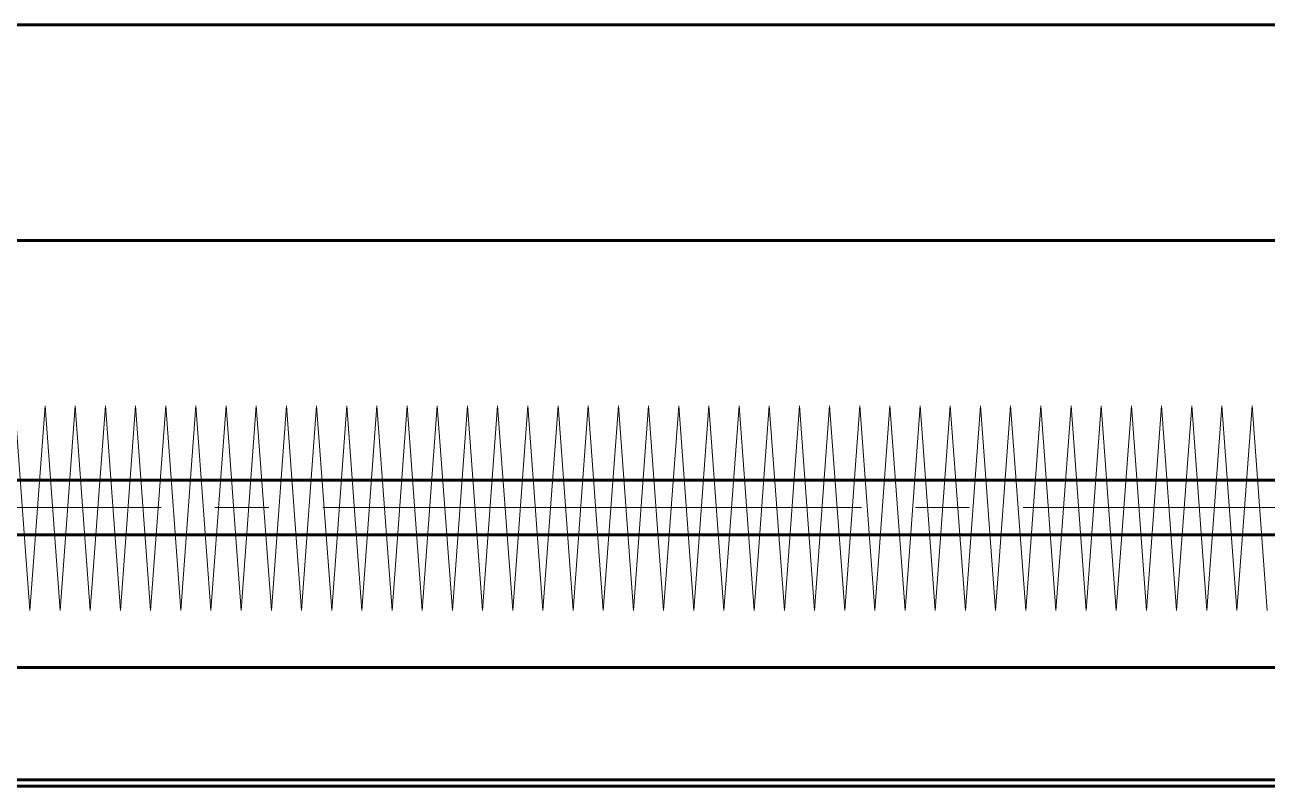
# Model space of a CAD drawing. Header units: millimetres. Extents: x 0 to 840, y 0 to 594.
# Drawn here: x 72.55 to 107.13, y 541.03 to 562.23 of the extents above; entities that cross this region are included whole.
import ezdxf

# ---------------------------------------------------------------- set-up
doc = ezdxf.new("R2010")
doc.units = ezdxf.units.MM
doc.linetypes.add('K5LT_AXLED', pattern=[19.5, 15, -1.5, 1.5, -1.5])
doc.linetypes.add('K5LT_BASIC', pattern=[0])
doc.layers.add('Системный слой', color=7, linetype='Continuous')

# ---------------------------------------------------------------- blocks, each defined once
blk = doc.blocks.new('U39')
at = {"layer": 'Системный слой', "color": 30, "linetype": 'K5LT_AXLED', "lineweight": 18, "true_color": 0xff8000}
for q in [(71.855, 545.919), (72.695, 545.919)]:
    blk.add_line((72.275, 551.619), q, dxfattribs=at)
blk = doc.blocks.new('U40')
at = {"layer": 'Системный слой', "color": 30, "linetype": 'K5LT_AXLED', "lineweight": 18, "true_color": 0xff8000}
for q in [(72.695, 545.919), (73.535, 545.919)]:
    blk.add_line((73.115, 551.619), q, dxfattribs=at)
blk = doc.blocks.new('U41')
at = {"layer": 'Системный слой', "color": 30, "linetype": 'K5LT_AXLED', "lineweight": 18, "true_color": 0xff8000}
for q in [(74.375, 545.919), (75.215, 545.919)]:
    blk.add_line((74.795, 551.619), q, dxfattribs=at)
blk = doc.blocks.new('U42')
at = {"layer": 'Системный слой', "color": 30, "linetype": 'K5LT_AXLED', "lineweight": 18, "true_color": 0xff8000}
for q in [(73.535, 545.919), (74.375, 545.919)]:
    blk.add_line((73.955, 551.619), q, dxfattribs=at)
blk = doc.blocks.new('U43')
at = {"layer": 'Системный слой', "color": 30, "linetype": 'K5LT_AXLED', "lineweight": 18, "true_color": 0xff8000}
for q in [(75.215, 545.919), (76.055, 545.919)]:
    blk.add_line((75.635, 551.619), q, dxfattribs=at)
blk = doc.blocks.new('U44')
at = {"layer": 'Системный слой', "color": 30, "linetype": 'K5LT_AXLED', "lineweight": 18, "true_color": 0xff8000}
for q in [(76.055, 545.919), (76.895, 545.919)]:
    blk.add_line((76.475, 551.619), q, dxfattribs=at)
blk = doc.blocks.new('U45')
at = {"layer": 'Системный слой', "color": 30, "linetype": 'K5LT_AXLED', "lineweight": 18, "true_color": 0xff8000}
for q in [(76.895, 545.919), (77.735, 545.919)]:
    blk.add_line((77.315, 551.619), q, dxfattribs=at)
blk = doc.blocks.new('U38')
at = {"layer": 'Системный слой'}
for name in ['U39', 'U40', 'U42', 'U41', 'U43', 'U44', 'U45']:
    blk.add_blockref(name, (0, 0), dxfattribs=at)
blk = doc.blocks.new('U47')
at = {"layer": 'Системный слой', "color": 30, "linetype": 'K5LT_AXLED', "lineweight": 18, "true_color": 0xff8000}
for q in [(77.735, 545.919), (78.575, 545.919)]:
    blk.add_line((78.155, 551.619), q, dxfattribs=at)
blk = doc.blocks.new('U48')
at = {"layer": 'Системный слой', "color": 30, "linetype": 'K5LT_AXLED', "lineweight": 18, "true_color": 0xff8000}
for q in [(78.575, 545.919), (79.415, 545.919)]:
    blk.add_line((78.995, 551.619), q, dxfattribs=at)
blk = doc.blocks.new('U49')
at = {"layer": 'Системный слой', "color": 30, "linetype": 'K5LT_AXLED', "lineweight": 18, "true_color": 0xff8000}
for q in [(80.255, 545.919), (81.095, 545.919)]:
    blk.add_line((80.675, 551.619), q, dxfattribs=at)
blk = doc.blocks.new('U50')
at = {"layer": 'Системный слой', "color": 30, "linetype": 'K5LT_AXLED', "lineweight": 18, "true_color": 0xff8000}
for q in [(79.415, 545.919), (80.255, 545.919)]:
    blk.add_line((79.835, 551.619), q, dxfattribs=at)
blk = doc.blocks.new('U51')
at = {"layer": 'Системный слой', "color": 30, "linetype": 'K5LT_AXLED', "lineweight": 18, "true_color": 0xff8000}
for q in [(81.095, 545.919), (81.935, 545.919)]:
    blk.add_line((81.515, 551.619), q, dxfattribs=at)
blk = doc.blocks.new('U52')
at = {"layer": 'Системный слой', "color": 30, "linetype": 'K5LT_AXLED', "lineweight": 18, "true_color": 0xff8000}
for q in [(81.935, 545.919), (82.775, 545.919)]:
    blk.add_line((82.355, 551.619), q, dxfattribs=at)
blk = doc.blocks.new('U53')
at = {"layer": 'Системный слой', "color": 30, "linetype": 'K5LT_AXLED', "lineweight": 18, "true_color": 0xff8000}
for q in [(82.775, 545.919), (83.615, 545.919)]:
    blk.add_line((83.195, 551.619), q, dxfattribs=at)
blk = doc.blocks.new('U46')
at = {"layer": 'Системный слой'}
for name in ['U47', 'U48', 'U50', 'U49', 'U51', 'U52', 'U53']:
    blk.add_blockref(name, (0, 0), dxfattribs=at)
blk = doc.blocks.new('U55')
at = {"layer": 'Системный слой', "color": 30, "linetype": 'K5LT_AXLED', "lineweight": 18, "true_color": 0xff8000}
for q in [(83.615, 545.919), (84.455, 545.919)]:
    blk.add_line((84.035, 551.619), q, dxfattribs=at)
blk = doc.blocks.new('U56')
at = {"layer": 'Системный слой', "color": 30, "linetype": 'K5LT_AXLED', "lineweight": 18, "true_color": 0xff8000}
for q in [(84.455, 545.919), (85.295, 545.919)]:
    blk.add_line((84.875, 551.619), q, dxfattribs=at)
blk = doc.blocks.new('U57')
at = {"layer": 'Системный слой', "color": 30, "linetype": 'K5LT_AXLED', "lineweight": 18, "true_color": 0xff8000}
for q in [(86.135, 545.919), (86.975, 545.919)]:
    blk.add_line((86.555, 551.619), q, dxfattribs=at)
blk = doc.blocks.new('U58')
at = {"layer": 'Системный слой', "color": 30, "linetype": 'K5LT_AXLED', "lineweight": 18, "true_color": 0xff8000}
for q in [(85.295, 545.919), (86.135, 545.919)]:
    blk.add_line((85.715, 551.619), q, dxfattribs=at)
blk = doc.blocks.new('U59')
at = {"layer": 'Системный слой', "color": 30, "linetype": 'K5LT_AXLED', "lineweight": 18, "true_color": 0xff8000}
for q in [(86.975, 545.919), (87.815, 545.919)]:
    blk.add_line((87.395, 551.619), q, dxfattribs=at)
blk = doc.blocks.new('U60')
at = {"layer": 'Системный слой', "color": 30, "linetype": 'K5LT_AXLED', "lineweight": 18, "true_color": 0xff8000}
for q in [(87.815, 545.919), (88.655, 545.919)]:
    blk.add_line((88.235, 551.619), q, dxfattribs=at)
blk = doc.blocks.new('U61')
at = {"layer": 'Системный слой', "color": 30, "linetype": 'K5LT_AXLED', "lineweight": 18, "true_color": 0xff8000}
for q in [(88.655, 545.919), (89.495, 545.919)]:
    blk.add_line((89.075, 551.619), q, dxfattribs=at)
blk = doc.blocks.new('U54')
at = {"layer": 'Системный слой'}
for name in ['U55', 'U56', 'U58', 'U57', 'U59', 'U60', 'U61']:
    blk.add_blockref(name, (0, 0), dxfattribs=at)
blk = doc.blocks.new('U63')
at = {"layer": 'Системный слой', "color": 30, "linetype": 'K5LT_AXLED', "lineweight": 18, "true_color": 0xff8000}
for q in [(89.495, 545.919), (90.335, 545.919)]:
    blk.add_line((89.915, 551.619), q, dxfattribs=at)
blk = doc.blocks.new('U64')
at = {"layer": 'Системный слой', "color": 30, "linetype": 'K5LT_AXLED', "lineweight": 18, "true_color": 0xff8000}
for q in [(90.335, 545.919), (91.175, 545.919)]:
    blk.add_line((90.755, 551.619), q, dxfattribs=at)
blk = doc.blocks.new('U65')
at = {"layer": 'Системный слой', "color": 30, "linetype": 'K5LT_AXLED', "lineweight": 18, "true_color": 0xff8000}
for q in [(92.015, 545.919), (92.855, 545.919)]:
    blk.add_line((92.435, 551.619), q, dxfattribs=at)
blk = doc.blocks.new('U66')
at = {"layer": 'Системный слой', "color": 30, "linetype": 'K5LT_AXLED', "lineweight": 18, "true_color": 0xff8000}
for q in [(91.175, 545.919), (92.015, 545.919)]:
    blk.add_line((91.595, 551.619), q, dxfattribs=at)
blk = doc.blocks.new('U67')
at = {"layer": 'Системный слой', "color": 30, "linetype": 'K5LT_AXLED', "lineweight": 18, "true_color": 0xff8000}
for q in [(92.855, 545.919), (93.695, 545.919)]:
    blk.add_line((93.275, 551.619), q, dxfattribs=at)
blk = doc.blocks.new('U68')
at = {"layer": 'Системный слой', "color": 30, "linetype": 'K5LT_AXLED', "lineweight": 18, "true_color": 0xff8000}
for q in [(93.695, 545.919), (94.535, 545.919)]:
    blk.add_line((94.115, 551.619), q, dxfattribs=at)
blk = doc.blocks.new('U69')
at = {"layer": 'Системный слой', "color": 30, "linetype": 'K5LT_AXLED', "lineweight": 18, "true_color": 0xff8000}
for q in [(94.535, 545.919), (95.375, 545.919)]:
    blk.add_line((94.955, 551.619), q, dxfattribs=at)
blk = doc.blocks.new('U62')
at = {"layer": 'Системный слой'}
for name in ['U63', 'U64', 'U66', 'U65', 'U67', 'U68', 'U69']:
    blk.add_blockref(name, (0, 0), dxfattribs=at)
blk = doc.blocks.new('U71')
at = {"layer": 'Системный слой', "color": 30, "linetype": 'K5LT_AXLED', "lineweight": 18, "true_color": 0xff8000}
for q in [(101.255, 545.919), (102.095, 545.919)]:
    blk.add_line((101.675, 551.619), q, dxfattribs=at)
blk = doc.blocks.new('U72')
at = {"layer": 'Системный слой', "color": 30, "linetype": 'K5LT_AXLED', "lineweight": 18, "true_color": 0xff8000}
for q in [(102.095, 545.919), (102.935, 545.919)]:
    blk.add_line((102.515, 551.619), q, dxfattribs=at)
blk = doc.blocks.new('U73')
at = {"layer": 'Системный слой', "color": 30, "linetype": 'K5LT_AXLED', "lineweight": 18, "true_color": 0xff8000}
for q in [(103.775, 545.919), (104.615, 545.919)]:
    blk.add_line((104.195, 551.619), q, dxfattribs=at)
blk = doc.blocks.new('U74')
at = {"layer": 'Системный слой', "color": 30, "linetype": 'K5LT_AXLED', "lineweight": 18, "true_color": 0xff8000}
for q in [(102.935, 545.919), (103.775, 545.919)]:
    blk.add_line((103.355, 551.619), q, dxfattribs=at)
blk = doc.blocks.new('U75')
at = {"layer": 'Системный слой', "color": 30, "linetype": 'K5LT_AXLED', "lineweight": 18, "true_color": 0xff8000}
for q in [(104.615, 545.919), (105.455, 545.919)]:
    blk.add_line((105.035, 551.619), q, dxfattribs=at)
blk = doc.blocks.new('U76')
at = {"layer": 'Системный слой', "color": 30, "linetype": 'K5LT_AXLED', "lineweight": 18, "true_color": 0xff8000}
for q in [(105.455, 545.919), (106.295, 545.919)]:
    blk.add_line((105.875, 551.619), q, dxfattribs=at)
blk = doc.blocks.new('U77')
at = {"layer": 'Системный слой', "color": 30, "linetype": 'K5LT_AXLED', "lineweight": 18, "true_color": 0xff8000}
for q in [(106.295, 545.919), (107.135, 545.919)]:
    blk.add_line((106.715, 551.619), q, dxfattribs=at)
blk = doc.blocks.new('U70')
at = {"layer": 'Системный слой'}
for name in ['U71', 'U72', 'U74', 'U73', 'U75', 'U76', 'U77']:
    blk.add_blockref(name, (0, 0), dxfattribs=at)
blk = doc.blocks.new('U87')
at = {"layer": 'Системный слой', "color": 30, "linetype": 'K5LT_AXLED', "lineweight": 18, "true_color": 0xff8000}
for q in [(95.375, 545.919), (96.215, 545.919)]:
    blk.add_line((95.795, 551.619), q, dxfattribs=at)
blk = doc.blocks.new('U88')
at = {"layer": 'Системный слой', "color": 30, "linetype": 'K5LT_AXLED', "lineweight": 18, "true_color": 0xff8000}
for q in [(96.215, 545.919), (97.055, 545.919)]:
    blk.add_line((96.635, 551.619), q, dxfattribs=at)
blk = doc.blocks.new('U89')
at = {"layer": 'Системный слой', "color": 30, "linetype": 'K5LT_AXLED', "lineweight": 18, "true_color": 0xff8000}
for q in [(97.895, 545.919), (98.735, 545.919)]:
    blk.add_line((98.315, 551.619), q, dxfattribs=at)
blk = doc.blocks.new('U90')
at = {"layer": 'Системный слой', "color": 30, "linetype": 'K5LT_AXLED', "lineweight": 18, "true_color": 0xff8000}
for q in [(97.055, 545.919), (97.895, 545.919)]:
    blk.add_line((97.475, 551.619), q, dxfattribs=at)
blk = doc.blocks.new('U91')
at = {"layer": 'Системный слой', "color": 30, "linetype": 'K5LT_AXLED', "lineweight": 18, "true_color": 0xff8000}
for q in [(98.735, 545.919), (99.575, 545.919)]:
    blk.add_line((99.155, 551.619), q, dxfattribs=at)
blk = doc.blocks.new('U92')
at = {"layer": 'Системный слой', "color": 30, "linetype": 'K5LT_AXLED', "lineweight": 18, "true_color": 0xff8000}
for q in [(99.575, 545.919), (100.415, 545.919)]:
    blk.add_line((99.995, 551.619), q, dxfattribs=at)
blk = doc.blocks.new('U93')
at = {"layer": 'Системный слой', "color": 30, "linetype": 'K5LT_AXLED', "lineweight": 18, "true_color": 0xff8000}
for q in [(100.415, 545.919), (101.255, 545.919)]:
    blk.add_line((100.835, 551.619), q, dxfattribs=at)
blk = doc.blocks.new('U86')
at = {"layer": 'Системный слой'}
for name in ['U87', 'U88', 'U90', 'U89', 'U91', 'U92', 'U93']:
    blk.add_blockref(name, (0, 0), dxfattribs=at)

msp = doc.modelspace()

# ---------------------------------------------------------------- linework, layer by layer
at = {"layer": 'Системный слой', "color": 5, "linetype": 'K5LT_BASIC', "lineweight": 60, "true_color": 0x0000ff}
for p, q in [((221.92425, 562.22745), (38.32425, 562.22745)), ((44.32425, 556.22745), (215.92425, 556.22745)), ((59.62425, 549.54945), (135.81329, 549.54945)), ((59.75932, 548.02545), (135.81329, 548.02545)), ((47.26425, 544.33149), (205.72425, 544.33149)), ((205.72425, 541.21149), (47.26425, 541.21149)), ((205.72425, 541.03149), (47.26425, 541.03149))]:
    msp.add_line(p, q, dxfattribs=at)
at = {"layer": 'Системный слой', "color": 30, "linetype": 'K5LT_AXLED', "lineweight": 18, "true_color": 0xff8000}
msp.add_line((41.84425, 548.78745), (210.72425, 548.78745), dxfattribs=at)

# ---------------------------------------------------------------- block references
at = {"layer": 'Системный слой'}
for name in ['U38', 'U46', 'U54', 'U62', 'U86', 'U70']:
    msp.add_blockref(name, (0, 0), dxfattribs=at)

doc.saveas('drawing.dxf')
